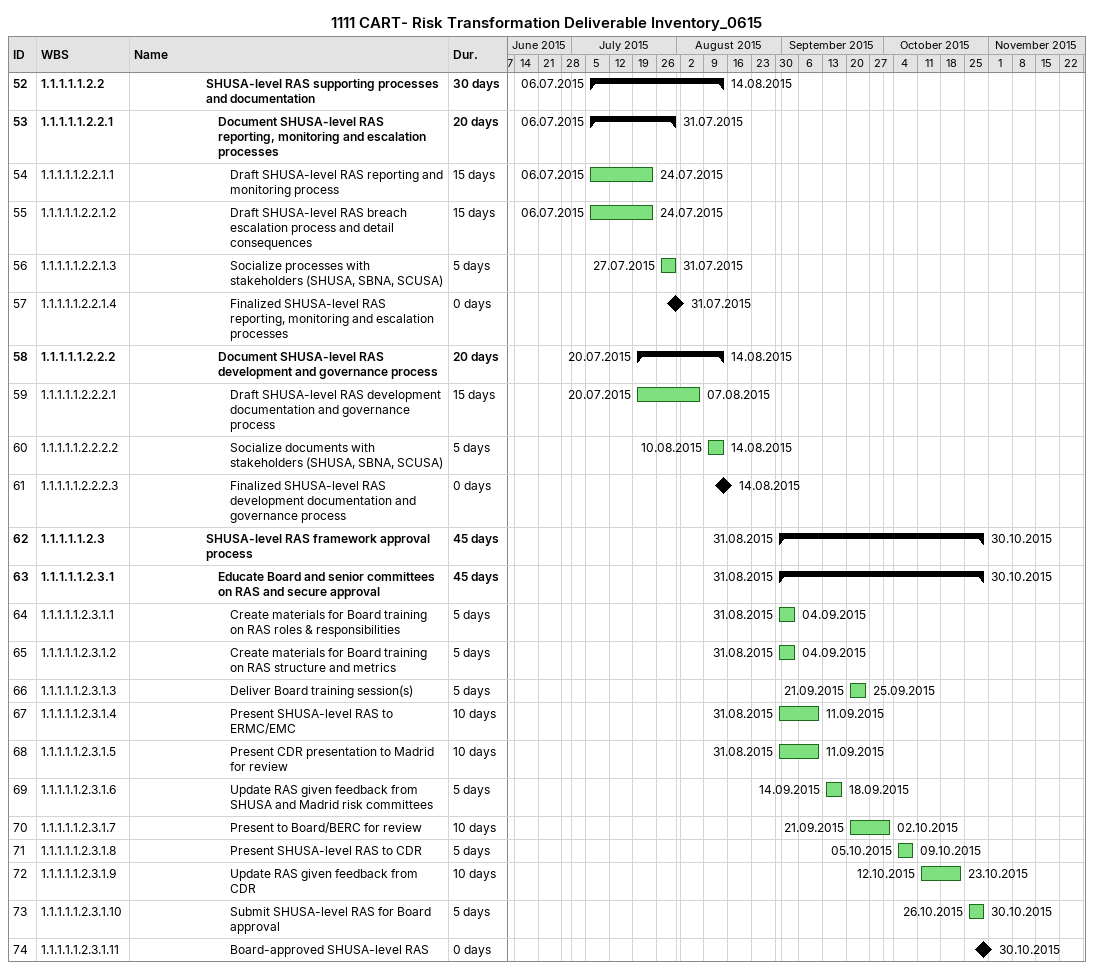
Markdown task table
1111 CART- Risk Transformation Deliverable Inventory_0615

| ID | WBS | Task | Duration | Start | Finish |
|---|---|---|---|---|---|
| 52 | 1.1.1.1.1.2.2 | **SHUSA-level RAS supporting processes and documentation** | 30d | 2015-07-06 | 2015-08-14 |
| 53 | 1.1.1.1.1.2.2.1 | **Document SHUSA-level RAS reporting, monitoring and escalation processes** | 20d | 2015-07-06 | 2015-07-31 |
| 54 | 1.1.1.1.1.2.2.1.1 | Draft SHUSA-level RAS reporting and monitoring process | 15d | 2015-07-06 | 2015-07-24 |
| 55 | 1.1.1.1.1.2.2.1.2 | Draft SHUSA-level RAS breach escalation process and detail consequences | 15d | 2015-07-06 | 2015-07-24 |
| 56 | 1.1.1.1.1.2.2.1.3 | Socialize processes with stakeholders (SHUSA, SBNA, SCUSA) | 5d | 2015-07-27 | 2015-07-31 |
| 57 | 1.1.1.1.1.2.2.1.4 | Finalized SHUSA-level RAS reporting, monitoring and escalation processes | 0d | 2015-07-31 | 2015-07-31 |
| 58 | 1.1.1.1.1.2.2.2 | **Document SHUSA-level RAS development and governance process** | 20d | 2015-07-20 | 2015-08-14 |
| 59 | 1.1.1.1.1.2.2.2.1 | Draft SHUSA-level RAS development documentation and governance process | 15d | 2015-07-20 | 2015-08-07 |
| 60 | 1.1.1.1.1.2.2.2.2 | Socialize documents with stakeholders (SHUSA, SBNA, SCUSA) | 5d | 2015-08-10 | 2015-08-14 |
| 61 | 1.1.1.1.1.2.2.2.3 | Finalized SHUSA-level RAS development documentation and governance process | 0d | 2015-08-14 | 2015-08-14 |
| 62 | 1.1.1.1.1.2.3 | **SHUSA-level RAS framework approval process** | 45d | 2015-08-31 | 2015-10-30 |
| 63 | 1.1.1.1.1.2.3.1 | **Educate Board and senior committees on RAS and secure approval** | 45d | 2015-08-31 | 2015-10-30 |
| 64 | 1.1.1.1.1.2.3.1.1 | Create materials for Board training on RAS roles & responsibilities | 5d | 2015-08-31 | 2015-09-04 |
| 65 | 1.1.1.1.1.2.3.1.2 | Create materials for Board training on RAS structure and metrics | 5d | 2015-08-31 | 2015-09-04 |
| 66 | 1.1.1.1.1.2.3.1.3 | Deliver Board training session(s) | 5d | 2015-09-21 | 2015-09-25 |
| 67 | 1.1.1.1.1.2.3.1.4 | Present SHUSA-level RAS to ERMC/EMC | 10d | 2015-08-31 | 2015-09-11 |
| 68 | 1.1.1.1.1.2.3.1.5 | Present CDR presentation to Madrid for review | 10d | 2015-08-31 | 2015-09-11 |
| 69 | 1.1.1.1.1.2.3.1.6 | Update RAS given feedback from SHUSA and Madrid risk committees | 5d | 2015-09-14 | 2015-09-18 |
| 70 | 1.1.1.1.1.2.3.1.7 | Present to Board/BERC for review | 10d | 2015-09-21 | 2015-10-02 |
| 71 | 1.1.1.1.1.2.3.1.8 | Present SHUSA-level RAS to CDR | 5d | 2015-10-05 | 2015-10-09 |
| 72 | 1.1.1.1.1.2.3.1.9 | Update RAS given feedback from CDR | 10d | 2015-10-12 | 2015-10-23 |
| 73 | 1.1.1.1.1.2.3.1.10 | Submit SHUSA-level RAS for Board approval | 5d | 2015-10-26 | 2015-10-30 |
| 74 | 1.1.1.1.1.2.3.1.11 | Board-approved SHUSA-level RAS | 0d | 2015-10-30 | 2015-10-30 |
